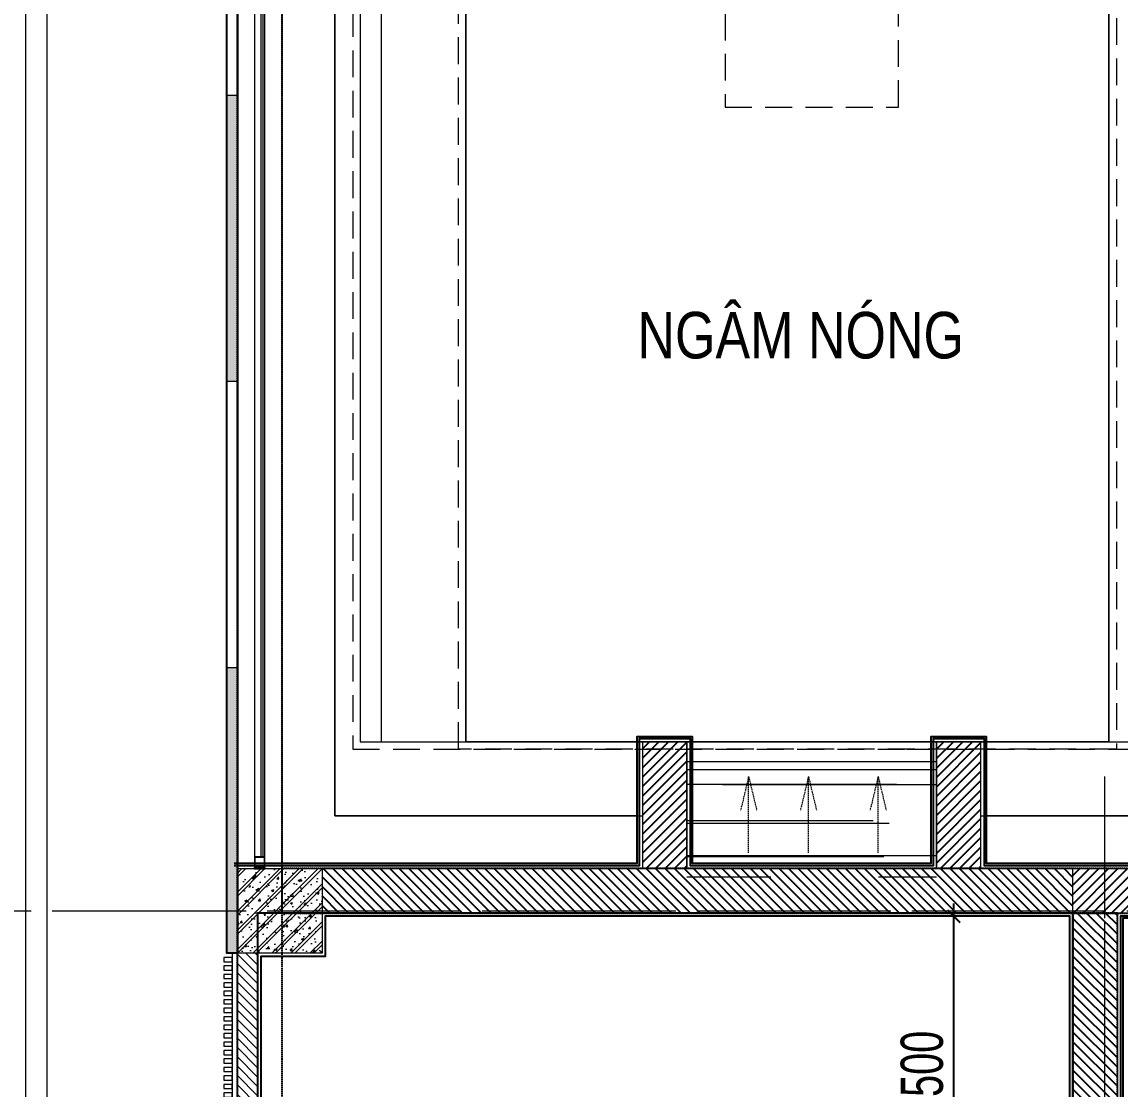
# Model space of a CAD drawing. Header units: millimetres. Extents: x -343543 to 400519, y -115663 to 104219.
# Drawn here: x -339582 to -334391, y 9158 to 14203 of the extents above; entities that cross this region are included whole.
import ezdxf
from ezdxf.xclip import XClip

# ---------------------------------------------------------------- set-up
doc = ezdxf.new("R2010")
doc.units = ezdxf.units.MM
doc.header["$XCLIPFRAME"] = 0
for name, pattern in [('XREF MAT BANG TUONG XAY$0$01.Xref _MB T1$0$HIDDEN', [9.525, 6.35, -3.175]), ('XREF MAT BANG TUONG XAY$0$CENTER', [50.8, 31.75, -6.35, 6.35, -6.35]), ('XREF MAT BANG TUONG XAY$0$xref_IKIGAI_Cot$0$HIDDEN', [9.525, 6.35, -3.175])]:
    doc.linetypes.add(name, pattern=pattern)
doc.layers.get('0').update_dxf_attribs({"color": 231, "lineweight": 0})
doc.layers.get('DefPoints').update_dxf_attribs({"color": 191})
for name, color, linetype, lineweight in [('A-SYMBOLS', 10, 'Continuous', 13), ('RSA -DIM', 231, 'Continuous', 0), ('XREF MAT BANG TUONG XAY$0$$1$A-TEXT', 8, 'Continuous', 25), ('XREF MAT BANG TUONG XAY$0$01.Xref _MB T1$0$A-FNSH', 8, 'Continuous', 9), ('XREF MAT BANG TUONG XAY$0$01.Xref _MB T1$0$A-FURN', 8, 'Continuous', 5), ('XREF MAT BANG TUONG XAY$0$01.Xref _MB T1$0$A-GLAZ', 8, 'Continuous', 13), ('XREF MAT BANG TUONG XAY$0$01.Xref _MB T1$0$A-HIDD', 8, 'XREF MAT BANG TUONG XAY$0$01.Xref _MB T1$0$HIDDEN', 9), ('XREF MAT BANG TUONG XAY$0$01.Xref _MB T1$0$A-LITE', 8, 'Continuous', 9), ('XREF MAT BANG TUONG XAY$0$01.Xref _MB T1$0$A-PATT', 8, 'Continuous', 9), ('XREF MAT BANG TUONG XAY$0$01.Xref _MB T1$0$A-RAIL', 8, 'Continuous', 9), ('XREF MAT BANG TUONG XAY$0$01.Xref _MB T1$0$A-TEXT', 8, 'Continuous', 25), ('XREF MAT BANG TUONG XAY$0$01.Xref _MB T1$0$A-WALL-INT', 8, 'Continuous', 9), ('XREF MAT BANG TUONG XAY$0$A-FINE', 8, 'Continuous', 25), ('XREF MAT BANG TUONG XAY$0$A-GRID', 8, 'XREF MAT BANG TUONG XAY$0$CENTER', 15), ('XREF MAT BANG TUONG XAY$0$A-WALL-INT', 8, 'Continuous', 9), ('XREF MAT BANG TUONG XAY$0$xref_IKIGAI_Cot$0$A-FNSH', 8, 'Continuous', 9), ('XREF MAT BANG TUONG XAY$0$xref_IKIGAI_Cot$0$A-PATT', 8, 'Continuous', 5)]:
    doc.layers.add(name, color=color, linetype=linetype, lineweight=lineweight)
for name, color, linetype in [('XREF MAT BANG TUONG XAY$0$A-FNSH', 8, 'Continuous'), ('XREF MAT BANG TUONG XAY$0$A-FURN', 8, 'Continuous'), ('XREF MAT BANG TUONG XAY$0$A-PATT', 8, 'Continuous'), ('XREF MAT BANG TUONG XAY$0$xref_IKIGAI_Cot$0$S-HIDD', 8, 'XREF MAT BANG TUONG XAY$0$xref_IKIGAI_Cot$0$HIDDEN')]:
    doc.layers.add(name, color=color, linetype=linetype)
doc.styles.add('SM-DIMTEXT', font='SME.shx', dxfattribs={"width": 0.7})
doc.styles.add('XREF MAT BANG TUONG XAY$0$Arial', font='arial.ttf', dxfattribs={"width": 0.8})
doc.dimstyles.new('SDIM-100', dxfattribs={"dimscale": 100, "dimtxt": 2, "dimasz": 0.6, "dimexe": 0.6, "dimexo": 0.2, "dimgap": 0.5, "dimtad": 1, "dimdec": 0, "dimzin": 12, "dimtxsty": 'SM-DIMTEXT', "dimblk": 'ARCHTICK', "dimblk1": 'ARCHTICK', "dimblk2": 'ARCHTICK', "dimcen": 0.12, "dimdle": 0.6, "dimclrd": 7, "dimclre": 8, "dimadec": 0, "dimazin": 3, "dimtfac": 2, "dimtix": 1, "dimtmove": 1, "dimatfit": 3, "dimfxl": 1, "dimtzin": 0, "dimarcsym": 1})

# ---------------------------------------------------------------- blocks, each defined once
blk = doc.blocks.new('*U230')
at = {"layer": 'XREF MAT BANG TUONG XAY$0$A-PATT'}
h = blk.add_hatch(dxfattribs=at)
h.set_pattern_fill('ANSI31', color=8, scale=10)
h.set_pattern_definition([(45, (36046.68, -11293.564), (-22.45064, 22.45064), [])])
h.paths.add_polyline_path([(-38.7, 47.5), (561.2, 47.5), (561.2, -162.5), (-38.7, -162.5)])
at = {"layer": 'XREF MAT BANG TUONG XAY$0$A-WALL-INT', "color": 8}
blk.add_lwpolyline([(-38.7, 47.5), (561.2, 47.5), (561.2, -162.5), (-38.7, -162.5)], close=True, dxfattribs=at)
blk = doc.blocks.new('XREF MAT BANG TUONG XAY$0$01.Xref _MB T1$0$vach CNC trang tri')
at = {"layer": 'XREF MAT BANG TUONG XAY$0$01.Xref _MB T1$0$A-PATT'}
h = blk.add_hatch(color=8, dxfattribs=at)
h.dxf.hatch_style = 1
h.paths.add_polyline_path([(-50, 0), (0, 0), (0, 1350), (-50, 1350)])
at = {"layer": 'XREF MAT BANG TUONG XAY$0$01.Xref _MB T1$0$A-RAIL', "color": 8}
blk.add_lwpolyline([(-50, 0), (0, 0), (0, 1350), (-50, 1350)], close=True, dxfattribs=at)
blk = doc.blocks.new('XREF MAT BANG TUONG XAY$0$01.Xref _MB T1$0$A$Cfb76151b')
at = {"color": 8}
for points in [[(0, 0), (50, 0), (50, 50), (0, 50)], [(2, 2), (48, 2), (48, 48), (2, 48)]]:
    blk.add_lwpolyline(points, close=True, dxfattribs=at)
blk = doc.blocks.new('XREF MAT BANG TUONG XAY$0$01.Xref _MB T1$0$A$Cc763f58b')
at = {"layer": 'DefPoints', "color": 8}
blk.add_line((5, -50), (5, 0), dxfattribs=at)
at = {"layer": 'XREF MAT BANG TUONG XAY$0$01.Xref _MB T1$0$A-FNSH', "color": 8}
for centre, start, end in [((2.5, 2.3), 222.6903, 317.3097), ((2.5, -52.3), 42.6903, 137.3097)]:
    blk.add_arc(centre, 3.4, start, end, dxfattribs=at)
blk = doc.blocks.new('*U118')
at = {"layer": 'XREF MAT BANG TUONG XAY$0$01.Xref _MB T1$0$A-GLAZ'}
for p, q in [((8650, 20), (55, 20)), ((8650, 10), (55, 10))]:
    blk.add_line(p, q, dxfattribs=at)
at = {"layer": 'XREF MAT BANG TUONG XAY$0$01.Xref _MB T1$0$A-LITE', "color": 8}
blk.add_lwpolyline([(8650, 50), (55, 50), (55, 0), (8650, 0)], close=True, dxfattribs=at)
at = {"layer": 'XREF MAT BANG TUONG XAY$0$01.Xref _MB T1$0$A-FNSH', "color": 8, "rotation": 180}
blk.add_blockref('XREF MAT BANG TUONG XAY$0$01.Xref _MB T1$0$A$Cc763f58b', (5, 0), dxfattribs=at)
at = {"layer": 'XREF MAT BANG TUONG XAY$0$01.Xref _MB T1$0$A-GLAZ', "color": 8}
blk.add_blockref('XREF MAT BANG TUONG XAY$0$01.Xref _MB T1$0$A$Cfb76151b', (5, 0), dxfattribs=at)
blk = doc.blocks.new('XREF MAT BANG TUONG XAY$0$00.xref_IKIGAI_Truc')
at = {"layer": 'XREF MAT BANG TUONG XAY$0$A-GRID', "color": 8, "ltscale": 20}
for points in [[(0, -3895), (0, 22924.4)], [(4100, -3895), (4100, 10635.4)], [(-2907.5, 10000), (42750, 10000)]]:
    blk.add_lwpolyline(points, dxfattribs=at)
blk = doc.blocks.new('*U120')
at = {"layer": 'XREF MAT BANG TUONG XAY$0$01.Xref _MB T1$0$A-PATT'}
h = blk.add_hatch(dxfattribs=at)
h.set_pattern_fill('ANSI31', color=8, scale=250)
h.set_pattern_definition([(45, (4169.998, -1921.794), (-22.09709, 22.09709), [])])
h.paths.add_polyline_path([(4280, 95), (0, 95), (0, 0), (4280, 0)])
at = {"layer": 'XREF MAT BANG TUONG XAY$0$01.Xref _MB T1$0$A-WALL-INT', "color": 8}
blk.add_lwpolyline([(4280, 95), (0, 95), (0, 0), (4280, 0)], close=True, dxfattribs=at)
blk = doc.blocks.new('*U127')
at = {"layer": 'XREF MAT BANG TUONG XAY$0$01.Xref _MB T1$0$A-FURN', "color": 8}
blk.add_lwpolyline([(-10, -20), (10, -20), (10, 20), (-10, 20)], close=True, dxfattribs=at)
blk = doc.blocks.new('*U128')
at = {"color": 8, "transparency": 16777216}
for p in [(-4240, 0), (-4200, 0), (-4160, 0), (-4120, 0), (-4080, 0), (-4040, 0), (-4000, 0), (-3960, 0), (-3920, 0), (-3880, 0), (-3840, 0), (-3800, 0), (-3760, 0), (-3720, 0), (-3680, 0), (-3640, 0), (-3600, 0), (-3560, 0), (-3520, 0), (-3480, 0), (-3440, 0), (-3400, 0), (-3360, 0), (-3320, 0), (-3280, 0), (-3240, 0), (-3200, 0), (-3160, 0), (-3120, 0), (-3080, 0), (-3040, 0), (-3000, 0), (-2960, 0), (-2920, 0), (-2880, 0), (-2840, 0), (-2800, 0), (-2760, 0), (-2720, 0), (-2680, 0), (-2640, 0), (-2600, 0), (-2560, 0), (-2520, 0), (-2480, 0), (-2440, 0), (-2400, 0), (-2360, 0), (-2320, 0), (-2280, 0), (-2240, 0), (-2200, 0), (-2160, 0), (-2120, 0), (-2080, 0), (-2040, 0), (-2000, 0), (-1960, 0), (-1920, 0), (-1880, 0), (-1840, 0), (-1800, 0), (-1760, 0), (-1720, 0), (-1680, 0), (-1640, 0), (-1600, 0), (-1560, 0), (-1520, 0), (-1480, 0), (-1440, 0), (-1400, 0), (-1360, 0), (-1320, 0), (-1280, 0), (-1240, 0), (-1200, 0), (-1160, 0), (-1120, 0), (-1080, 0), (-1040, 0), (-1000, 0), (-960, 0), (-920, 0), (-880, 0), (-840, 0), (-800, 0), (-760, 0), (-720, 0), (-680, 0), (-640, 0), (-600, 0), (-560, 0), (-520, 0), (-480, 0), (-440, 0), (-400, 0), (-360, 0), (-320, 0), (-280, 0), (-240, 0), (-200, 0), (-160, 0), (-120, 0), (-80, 0), (-40, 0), (0, 0)]:
    blk.add_blockref('*U127', p, dxfattribs=at)
blk = doc.blocks.new('XREF MAT BANG TUONG XAY$0$01.Xref _MB T1$0$lam nhom T1')
at = {"color": 8, "elevation": 0}
blk.add_lwpolyline([(0, 2520), (0, 6800), (-25, 6800), (-25, 2520)], close=True, dxfattribs=at)
at = {"color": 8, "rotation": 270}
blk.add_blockref('*U128', (-45, 2530), dxfattribs=at)
blk = doc.blocks.new('*U227')
at = {"layer": 'XREF MAT BANG TUONG XAY$0$A-PATT'}
h = blk.add_hatch(dxfattribs=at)
h.set_pattern_fill('ANSI31', color=8, scale=10)
h.set_pattern_definition([(45, (36946.78, -11293.564), (-22.45064, 22.45064), [])])
h.paths.add_polyline_path([(-38.7, 47.5), (1461.3, 47.5), (1461.3, -162.5), (-38.7, -162.5)])
at = {"layer": 'XREF MAT BANG TUONG XAY$0$A-WALL-INT', "color": 8}
blk.add_lwpolyline([(-38.7, 47.5), (1461.3, 47.5), (1461.3, -162.5), (-38.7, -162.5)], close=True, dxfattribs=at)
blk = doc.blocks.new('*U228')
at = {"layer": 'XREF MAT BANG TUONG XAY$0$A-PATT'}
h = blk.add_hatch(dxfattribs=at)
h.set_pattern_fill('ANSI31', color=8, scale=10)
h.set_pattern_definition([(45, (42036.79, -11293.564), (-22.45064, 22.45064), [])])
h.paths.add_polyline_path([(-38.7, 47.5), (6551.3, 47.5), (6551.3, -162.5), (-38.7, -162.5)])
at = {"layer": 'XREF MAT BANG TUONG XAY$0$A-WALL-INT', "color": 8}
blk.add_lwpolyline([(-38.7, 47.5), (6551.3, 47.5), (6551.3, -162.5), (-38.7, -162.5)], close=True, dxfattribs=at)
blk = doc.blocks.new('XREF MAT BANG TUONG XAY$0$01.Xref _MB T1$0$Phong tam')
at = {"layer": 'XREF MAT BANG TUONG XAY$0$A-FURN', "color": 8}
blk.add_blockref('*U227', (-4616.3, 7152.5), dxfattribs=at)
at = {"layer": 'XREF MAT BANG TUONG XAY$0$A-FURN', "color": 8, "rotation": 90}
blk.add_blockref('*U228', (-4607.5, 438.7), dxfattribs=at)
blk = doc.blocks.new('XREF MAT BANG TUONG XAY$0$xref_IKIGAI_Cot')
at = {"layer": 'XREF MAT BANG TUONG XAY$0$xref_IKIGAI_Cot$0$A-PATT'}
h = blk.add_hatch(dxfattribs=at)
h.set_pattern_fill('BT-01', color=8, scale=15, pattern_type=2)
h.set_pattern_definition([(50, (180, 180), (107.589, -9.4128), [11.25, -123.75]), (355, (180, 180), (-20.8127, 112.8288), [9, -99]), (100.4514, (188.97, 179.22), (86.7764, 103.4159), [9.561, -105.1713]), (46.1842, (180, 210), (160.0862, -24.8279), [16.875, -185.625]), (96.6356, (193.34, 207.93), (140.1994, 146.1177), [14.3415, -157.757]), (351.1842, (180, 210), (140.1993, 146.1178), [13.5, -148.5]), (21, (195, 202.5), (89.53606, -60.3928), [11.25, -123.75]), (326, (195, 202.5), (36.4973, 108.7725), [9, -99]), (71.4514, (202.46, 197.47), (126.0334, 48.3796), [9.561, -105.1713]), (37.5, (180, 180), (1.82398, 49.93408), [0, -97.8, 0, -100.5, 0, -99.375]), (7.5, (180, 180), (39.46043, 59.16176), [0, -57.3, 0, -95.55, 0, -37.875]), (327.5, (146.55, 180), (80.07337, -3.38323), [0, -37.5, 0, -117, 0, -155.25]), (317.5, (131.55, 180), (87.47793, 15.01575), [0, -48.75, 0, -77.7, 0, -110.25]), (45, (180, 180), (-45.07806, 45.07806), []), (45, (180, 198.375), (-45.07806, 45.07806), [])])
h.paths.add_polyline_path([(0, 10200), (400, 10200), (400, 9800), (0, 9800)])
at = {"layer": 'XREF MAT BANG TUONG XAY$0$A-GRID', "color": 8, "ltscale": 20}
for points in [[(0, -3895), (0, 22924.4)], [(4100, -3895), (4100, 10635.4)], [(-2907.5, 10000), (42750, 10000)]]:
    blk.add_lwpolyline(points, dxfattribs=at)
at = {"layer": 'XREF MAT BANG TUONG XAY$0$xref_IKIGAI_Cot$0$A-FNSH', "color": 8}
blk.add_lwpolyline([(0, 10200), (400, 10200), (400, 9800), (0, 9800)], close=True, dxfattribs=at)
at = {"layer": 'XREF MAT BANG TUONG XAY$0$xref_IKIGAI_Cot$0$S-HIDD', "color": 8}
for points in [[(0, 19190), (210, 19190), (210, 3000), (0, 3000)], [(5100, 10200), (210, 10200), (210, 9990), (5100, 9990)], [(3950, 3000), (4160, 3000), (4160, 9990), (3950, 9990)]]:
    blk.add_lwpolyline(points, close=True, dxfattribs=at)
blk = doc.blocks.new('*U229')
at = {"layer": 'XREF MAT BANG TUONG XAY$0$A-PATT'}
h = blk.add_hatch(dxfattribs=at)
h.set_pattern_fill('ANSI31', color=8, scale=10)
h.set_pattern_definition([(45, (38996.8, -11293.564), (-22.45064, 22.45064), [])])
h.paths.add_polyline_path([(-38.7, 47.5), (3511.3, 47.5), (3511.3, -162.5), (-38.7, -162.5)])
at = {"layer": 'XREF MAT BANG TUONG XAY$0$A-WALL-INT', "color": 8}
blk.add_lwpolyline([(-38.7, 47.5), (3511.3, 47.5), (3511.3, -162.5), (-38.7, -162.5)], close=True, dxfattribs=at)
blk = doc.blocks.new('01.Xref _MB T1')
at = {"layer": 'XREF MAT BANG TUONG XAY$0$01.Xref _MB T1$0$A-FURN', "ltscale": 500}
h = blk.add_hatch(dxfattribs=at)
h.set_pattern_fill('AR-RROOF', color=8, scale=10)
h.paths.add_polyline_path([(2125.00118, 10150.00011), (3305.00118, 10150.00011), (3305.00118, 10749.99994), (2125.00118, 10749.99994)])
at = {"color": 8}
for points in [[(39999.98286, 2999.99997), (40000.00012, 19400), (-0.00011, 19399.99891), (0.00011, 2999.99997), (8394.99073, 2999.9999), (8394.99073, -99.99996), (31605.0109, -99.99952), (31605.0109, 3000.00035)], [(5069.98767, 18879.99404), (459.99596, 18879.99404), (460.00011, 10450), (1915.00118, 10450), (1915.00118, 10200), (3515.00118, 10200), (3515.00118, 10450), (5070.00011, 10450)], [(1915.00118, 10200), (3515.00118, 10200), (3515.00118, 10800), (1915.00118, 10800)], [(2125.00118, 10799.99994), (3305.00118, 10799.99994), (3305.00118, 10704.99994), (2125.00118, 10704.99994)], [(2125.00118, 10200.00011), (3305.00118, 10200.00011), (3305.00118, 10799.99994), (2125.00118, 10799.99994)]]:
    blk.add_lwpolyline(points, close=True, dxfattribs=at)
blk.add_lwpolyline([(5350.00011, 15899.99915), (8395, 15900.00022), (8395, 19187.99989), (5399.99067, 19190.00266), (5399.99067, 19100.00025), (5000, 19100), (5000, 19190.00241), (300, 19190.00241), (300.00025, 18999.99692), (210.00036, 18999.99692), (210.00011, 10200), (5350.00011, 10200), (5350.00011, 15899.99915)], dxfattribs=at)
at = {"layer": 'XREF MAT BANG TUONG XAY$0$01.Xref _MB T1$0$A-FNSH', "color": 8}
for points in [[(8394.99073, 1999.99999), (-1000, 1999.99998), (-1000.00012, 20399.99968), (14583.31301, 20400.0078)], [(-899.99999, 5519.99987), (-900.00012, 20299.99973), (14483.31306, 20300.00774), (14483.31333, 19400)]]:
    blk.add_lwpolyline(points, dxfattribs=at)
at = {"layer": 'XREF MAT BANG TUONG XAY$0$01.Xref _MB T1$0$A-FURN', "color": 8}
for points in [[(1080.00011, 15748), (580.00011, 15748), (580.00011, 10799.83247), (2265.00118, 10800), (3165.00119, 10800), (4720.00011, 10800), (4720.00011, 14948), (4120.00011, 14948)], [(680.00011, 15748), (680.00011, 10799.92121), (4620.00011, 10800.07879), (4620.00011, 14948)], [(2824.79627, 14948), (4120.00001, 14948), (4120.00012, 10800), (1080.0002, 10800), (1080.00011, 15748), (1170.91425, 15748)], [(1080.00011, 15748), (1080.00011, 10799.83247), (4120.00011, 10800), (4120.00011, 14948)]]:
    blk.add_lwpolyline(points, dxfattribs=at)
at = {"layer": 'XREF MAT BANG TUONG XAY$0$01.Xref _MB T1$0$A-HIDD', "color": 8, "ltscale": 20}
for points in [[(1080.00011, 15783), (545.00011, 15783), (545.00011, 10764.82899), (2265.00466, 10765), (3165.00119, 10765), (4755.00011, 10765), (4755.00011, 14983), (4155.00001, 14983)], [(2442.27953, 14983), (4155.00001, 14983), (4155.00012, 10765), (1045.0002, 10765), (1045.00011, 15783), (1187.92955, 15783)]]:
    blk.add_lwpolyline(points, dxfattribs=at)
blk.add_lwpolyline([(2305.00118, 14433.31538), (2305.00118, 13800), (3125.00118, 13800), (3125.00118, 14433.31538)], close=True, dxfattribs=at)
at = {"layer": 'XREF MAT BANG TUONG XAY$0$01.Xref _MB T1$0$A-HIDD', "color": 8}
for points in [[(2416.6786, 10274.85092), (2416.6786, 10634.88777), (2378.55039, 10476.03058)], [(2416.6786, 10274.85092), (2416.6786, 10634.88777), (2454.8068, 10476.03058)], [(2699.37855, 10274.85092), (2699.37855, 10634.88777), (2661.25034, 10476.03058)], [(2699.37855, 10274.85092), (2699.37855, 10634.88777), (2737.50675, 10476.03058)], [(3028.84034, 10274.85092), (3028.84034, 10634.88777), (2990.71213, 10476.03058)], [(3028.84034, 10274.85092), (3028.84034, 10634.88777), (3066.96854, 10476.03058)]]:
    blk.add_lwpolyline(points, dxfattribs=at)
at = {"layer": 'XREF MAT BANG TUONG XAY$0$01.Xref _MB T1$0$A-TEXT', "color": 8}
blk.add_lwpolyline([(0.00015, 9800), (-49.99986, 9800), (-50.00012, 19494.9993), (-0.00011, 19494.9993)], close=True, dxfattribs=at)
at = {"layer": 'XREF MAT BANG TUONG XAY$0$A-FINE', "color": 8}
blk.add_lwpolyline([(3950.00011, 9989.99976), (94.9906, 9989.99976), (94.9906, 3094.99998), (3950.00011, 3094.99998)], close=True, dxfattribs=at)
at = {"color": 8}
for name, p in [('XREF MAT BANG TUONG XAY$0$00.xref_IKIGAI_Truc', (0.00011, 0)), ('XREF MAT BANG TUONG XAY$0$01.Xref _MB T1$0$lam nhom T1', (0.00011, 2999.99998))]:
    blk.add_blockref(name, p, dxfattribs=at)
at = {"layer": 'XREF MAT BANG TUONG XAY$0$01.Xref _MB T1$0$A-TEXT', "color": 8, "rotation": 90}
blk.add_blockref('*U118', (130.0001, 10200), dxfattribs=at)
at = {"layer": 'XREF MAT BANG TUONG XAY$0$01.Xref _MB T1$0$A-TEXT', "color": 8}
for p in [(0.00008, 12504.99959), (0, 9800)]:
    blk.add_blockref('XREF MAT BANG TUONG XAY$0$01.Xref _MB T1$0$vach CNC trang tri', p, dxfattribs=at)
at = {"layer": 'XREF MAT BANG TUONG XAY$0$01.Xref _MB T1$0$A-WALL-INT', "color": 8, "rotation": 90.00005878651592}
blk.add_blockref('*U120', (94.99065, 5519.99987), dxfattribs=at)
at = {"layer": 'XREF MAT BANG TUONG XAY$0$A-FURN', "color": 8, "xscale": -1, "rotation": 270}
for p in [(2077.50118, 10238.69842), (3467.50118, 10238.69842)]:
    blk.add_blockref('*U230', p, dxfattribs=at)
at = {"layer": 'XREF MAT BANG TUONG XAY$0$$1$A-TEXT', "color": 8, "style": 'XREF MAT BANG TUONG XAY$0$Arial', "width": 0.8}
blk.add_text('NGÂM NÓNG', height=220, dxfattribs=at).set_placement((1891.00301, 12612.10016))
at = {"layer": 'XREF MAT BANG TUONG XAY$0$01.Xref _MB T1$0$A-TEXT', "color": 8}
blk.add_blockref('XREF MAT BANG TUONG XAY$0$01.Xref _MB T1$0$Phong tam', (8605.00011, 2999.99999), dxfattribs=at)
at = {"color": 8}
blk.add_lwpolyline([(3539.99179, 10449.99962), (3540.08991, 10824.96238), (3279.9671, 10825.03045), (3279.9671, 10225.00011), (2149.99201, 10225.00011), (2149.99201, 10825.00851), (1889.9917, 10825.00851), (1889.9917, 10450), (459.99182, 10450), (459.99182, 18879.99404), (5069.99182, 18879.99404), (5069.99182, 10450)], close=True, dxfattribs=at)
at = {"layer": 'XREF MAT BANG TUONG XAY$0$A-FNSH', "color": 8}
for points in [[(-15.00005, 10225.00021), (1890.00118, 10225.00021), (1890.00119, 10824.86981), (2150.00118, 10825.00868), (2150.0015, 10225.00011), (3280.00058, 10225.00011), (3279.97659, 10825.03045), (3540.00118, 10824.96241), (3540.00133, 10224.99984), (5475.00011, 10224.99984), (5475.00011, 9964.99997), (4184.98961, 9965.00167), (4184.98236, 4479.99998)], [(-15.00005, 10215.00021), (1900.00118, 10215.00021), (1900.00119, 10814.87515), (2140.00118, 10815.00334), (2140.0015, 10215.00011), (3290.00098, 10215.00011), (3289.97699, 10815.02783), (3530.00118, 10814.96502), (3530.00133, 10214.99984), (5465.00011, 10214.99984), (5465.00011, 9974.99999), (4174.98962, 9975.00168), (4174.98235, 4469.99998)], [(14224.99083, 5984.99999), (8959.99073, 5984.99999), (8959.99073, 5884.99999), (8620.00011, 5884.99999), (8620.00011, 1284.99999), (8379.99072, 1284.99999), (8379.99163, 2985.0003), (-15.0095, 2984.99996), (-14.99971, 4414.99998), (2365.00059, 4415.00002), (2365.00059, 4290.0096), (109.9906, 4290.00949), (109.9906, 3414.99997), (314.99999, 3414.99997), (315.00021, 3109.99998), (3934.98136, 3109.99998), (3934.97999, 9974.99976), (414.99995, 9975), (414.99995, 9785.00021), (109.99053, 9785.00021), (109.99128, 5504.99989)]]:
    blk.add_lwpolyline(points, dxfattribs=at)
at = {"color": 8}
ref = blk.add_blockref('XREF MAT BANG TUONG XAY$0$xref_IKIGAI_Cot', (-0.00927, -0.00001), dxfattribs=at)
XClip(ref).set_block_clipping_path([(-1610.3425959283, -2225.6693134198), (41829.1295208634, 21555.8819575264)])
at = {"layer": 'XREF MAT BANG TUONG XAY$0$A-FURN', "color": 8, "xscale": -1, "rotation": 180}
blk.add_blockref('*U229', (438.69827, 10037.49976), dxfattribs=at)
blk = doc.blocks.new('_ArchTick')
at = {"color": 0, "linetype": 'ByBlock', "const_width": 0.15}
blk.add_lwpolyline([(-0.5, -0.5), (0.5, 0.5)], dxfattribs=at)
blk = doc.blocks.new('*D1308')
at = {"layer": 'DefPoints', "color": 0, "linetype": 'Continuous', "ltscale": 1000, "transparency": 16777216}
for p in [(-335176.8, 9975), (-334628.5, 9975), (-334708.5, 8475)]:
    blk.add_point(p, dxfattribs=at)
at = {"layer": 'RSA -DIM', "color": 7, "linetype": 'Continuous', "lineweight": -2, "ltscale": 1000, "transparency": 16777216}
blk.add_line((-335176.8, 8415), (-335176.8, 10035), dxfattribs=at)
at = {"layer": 'RSA -DIM', "color": 8, "linetype": 'Continuous', "lineweight": -2, "ltscale": 1000, "transparency": 16777216}
for p, q in [((-334648.5, 9975), (-335236.8, 9975)), ((-334728.5, 8475), (-335236.8, 8475))]:
    blk.add_line(p, q, dxfattribs=at)
at = {"layer": 'RSA -DIM', "color": 7, "linetype": 'Continuous', "lineweight": -2, "ltscale": 1000, "transparency": 16777216, "xscale": 60, "yscale": 60, "zscale": 60}
for p, rotation in [((-335176.8, 9975), 90), ((-335176.8, 8475), 270)]:
    blk.add_blockref('_ArchTick', p, dxfattribs=dict(at, rotation=rotation))
at = {"layer": 'RSA -DIM', "color": 0, "linetype": 'Continuous', "ltscale": 1000, "transparency": 16777216, "insert": (-335326.8, 9225), "char_height": 200, "attachment_point": 5, "rotation": 90, "style": 'SM-DIMTEXT'}
blk.add_mtext('1500', dxfattribs=at)

msp = doc.modelspace()

# ---------------------------------------------------------------- block references
at = {"layer": 'A-SYMBOLS'}
msp.add_blockref('01.Xref _MB T1', (-338563.5, 0), dxfattribs=at)

# ---------------------------------------------------------------- next in the draw order: dimensions: what is measured, and where the dimension line sits
at = {"layer": 'RSA -DIM', "color": 1, "linetype": 'Continuous', "ltscale": 1000}
dim = msp.add_linear_dim(base=(-335176.8, 9975), p1=(-334708.5, 8475), p2=(-334628.5, 9975), angle=90, dimstyle='SDIM-100', dxfattribs=at)
dim.commit()
dim.dimension.update_dxf_attribs({"geometry": '*D1308', "text_midpoint": (-335326.8, 9225)})

doc.saveas('drawing.dxf')
